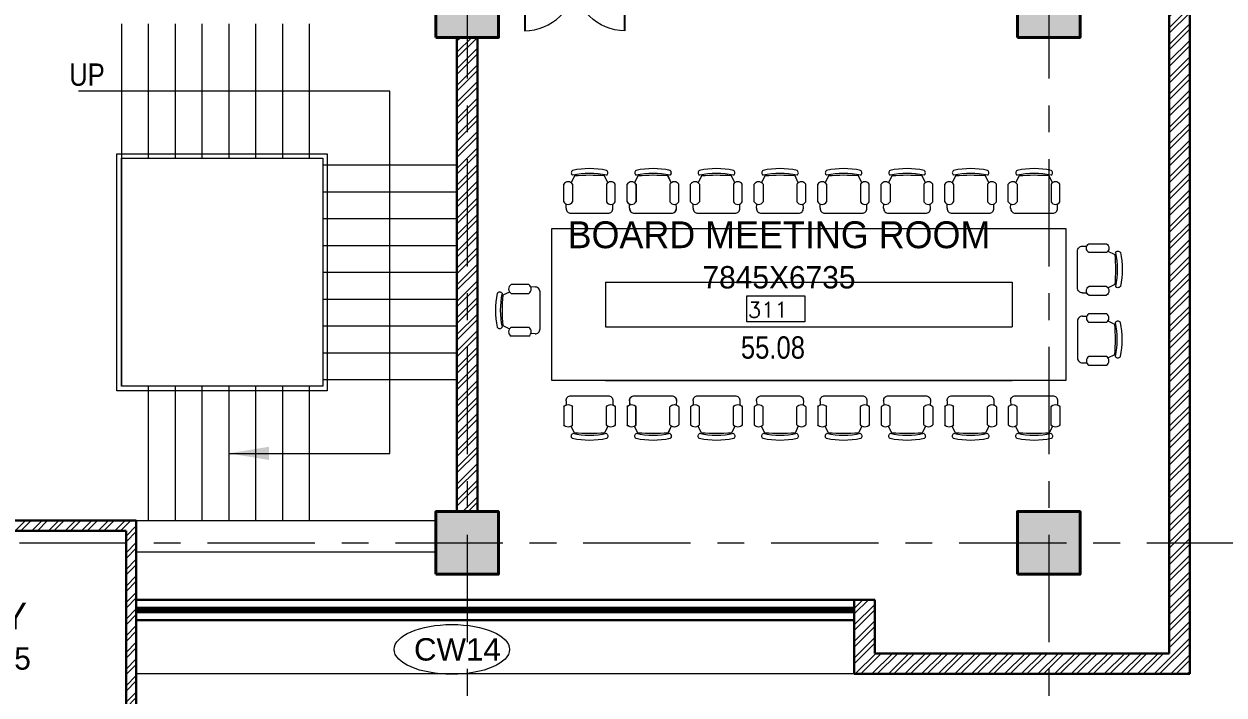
# Model space of a CAD drawing. Header units: millimetres. Extents: x 24487468 to 24959437, y -333213 to 842934.
# Drawn here: x 24743793 to 24757205, y 123471 to 130971 of the extents above; entities that cross this region are included whole.
import ezdxf

# ---------------------------------------------------------------- set-up
doc = ezdxf.new("R2010")
doc.units = ezdxf.units.MM
doc.header["$MEASUREMENT"] = 0
doc.header["$PDMODE"] = 3
doc.linetypes.add('Centreline', pattern=[21, 12, -3, 3, -3])
doc.layers.get('0').update_dxf_attribs({"lineweight": 5})
for name, color, linetype, lineweight in [('A 0.13 dw', 175, 'Continuous', 5), ('A 0.13furniture', 30, 'Continuous', 0), ('A-DIM', 155, 'Continuous', 9), ('AREA', 7, 'Continuous', 5), ('COLUMN', 12, 'Continuous', 40), ('DIM', 183, 'Continuous', 5), ('furniture', 190, 'Continuous', 0), ('hatch', 9, 'Continuous', 0), ('p1 plan grid lck', 6, 'Continuous', 5), ('room number', 99, 'Continuous', 20), ('stairs', 13, 'Continuous', 5), ('text', 7, 'Continuous', 15), ('TEXT ROOM', 3, 'Continuous', 15), ('wall', 53, 'Continuous', 15), ('Wall1', 37, 'Continuous', 30), ('WALL2', 4, 'Continuous', 15), ('win shutters', 140, 'Continuous', 25)]:
    doc.layers.add(name, color=color, linetype=linetype, lineweight=lineweight)
doc.styles.add('arial', font='times.ttf')
doc.styles.add('ordinary', font='arial.ttf')
doc.styles.add('ROMANS', font='romans__.ttf')
doc.styles.add('Tahoma', font='technic_.ttf')
doc.dimstyles.new('DIM100', dxfattribs={"dimtxt": 300, "dimasz": 250, "dimexe": 100, "dimexo": 100, "dimgap": 150, "dimtad": 1, "dimdec": 0, "dimrnd": 5, "dimzin": 0, "dimdsep": 46, "dimtxsty": 'ROMANS', "dimblk": 'DOTSMALL', "dimcen": 0.09, "dimclrd": 256, "dimclre": 256, "dimclrt": 7, "dimadec": 0, "dimazin": 0, "dimtfac": 1, "dimtdec": 0, "dimtix": 1, "dimtofl": 0, "dimtmove": 1, "dimatfit": 3, "dimfxl": 100, "dimfxlon": 1, "dimtolj": 1, "dimtzin": 0, "dimarcsym": 0})

# ---------------------------------------------------------------- blocks, each defined once
blk = doc.blocks.new('column 350')
at = {"layer": 'COLUMN', "ltscale": 100}
h = blk.add_hatch(color=256, dxfattribs=at)
h.dxf.hatch_style = 1
h.paths.add_polyline_path([(1327.5, 1037.5), (627.5, 1037.5), (627.5, 337.5), (1327.5, 337.5)])
blk.add_lwpolyline([(627.5, 1037.5), (1327.5, 1037.5), (1327.5, 337.5), (627.5, 337.5)], close=True, dxfattribs=at)
blk = doc.blocks.new('_DotSmall')
at = {"color": 0, "linetype": 'ByBlock', "const_width": 0.5}
blk.add_lwpolyline([(-0.0625, 0, 1), (0.0625, 0, 1)], format="xyb", close=True, dxfattribs=at)
blk = doc.blocks.new('*U36')
at = {"layer": 'room number'}
blk.add_lwpolyline([(45.9, 40.4), (45.9, 240.4), (490.9, 240.4), (490.9, 40.4)], close=True, dxfattribs=at)
at = {"layer": 'room number', "style": 'ROMANS'}
blk.add_attdef('ROOM_NUM', (53.1, 72.5), '', height=120, dxfattribs=at)
blk = doc.blocks.new('md1')
at = {"layer": 'A 0.13 dw'}
for p, q in [((-924, 1799), (-936, 1799)), ((-936, 1799), (-936, 1748)), ((-936, 1748), (-911, 1736)), ((-924, 1811), (-924, 1799)), ((-848, 1811), (-924, 1811)), ((-911, 1736), (-874, 1736)), ((-874, 1736), (-874, 1748)), ((-874, 1748), (-836, 1748)), ((-874, 1748), (0, 1748)), ((-874, 1736), (0, 1736)), ((-848, 1799), (-848, 1811)), ((-836, 1799), (-848, 1799)), ((-836, 1748), (-836, 1799)), ((-936, 0), (-911, 12)), ((-936, -51), (-936, 0)), ((-911, 12), (-874, 12)), ((-874, 12), (-874, 0)), ((-874, 12), (0, 12)), ((-874, 0), (-836, 0)), ((-874, 0), (0, 0)), ((-836, 0), (-836, -51)), ((-924, -51), (-936, -51)), ((-924, -63), (-924, -51)), ((-848, -63), (-924, -63)), ((-836, -51), (-848, -51)), ((-848, -51), (-848, -63))]:
    blk.add_line(p, q, dxfattribs=at)
for points in [[(0, 1748), (0, 1748, -0.414214), (-874, 874)], [(0, 0), (0, 0, 0.414214), (-874, 874)]]:
    blk.add_lwpolyline(points, format="xyb", dxfattribs=at)
blk = doc.blocks.new('CHAIR')
at = {"layer": 'furniture'}
for p, q in [((-125.8345, 288.42275), (-323.8345, 288.42275)), ((-340.23825, 204.70725), (-416.878, 168.3055)), ((-340.23825, 204.70725), (-340.23825, 204.70725)), ((-323.8345, 189.42275), (-125.8345, 189.42275)), ((-55.80025, 261.63225), (-102.37975, 260.26275)), ((0, -207.218), (0, 207.218)), ((-416.73775, -168.38525), (-341.20075, -206.0795)), ((-323.8345, -189.42275), (-125.8345, -189.42275)), ((-55.80025, -261.635), (-102.37975, -260.2655)), ((-125.8345, -288.42275), (-323.8345, -288.42275))]:
    blk.add_line(p, q, dxfattribs=at)
for centre, radius, start, end in [((-293.029, 238.92275), 58.30297, 121.895319998, 238.104699994), ((-156.63175, 238.92275), 58.29827, 301.887899999, 58.112100001), ((385.48675, 0.84425), 884.73055, 167.602120001, 192.397899996), ((-451.11275, 172.04275), 33.28515, 34.290200006, 145.709770002), ((440.48675, 0.84425), 884.73055, 167.602120001, 192.397899996), ((1661.72875, 0.8415), 2085.3437, 175.393880003, 184.654689996), ((-53.74875, 207.91925), 53.75252, 359.252000001, 92.186765001), ((-451.11275, -170.35425), 33.2857, 214.291599999, 325.708400001), ((-293.029, -238.92275), 58.30297, 121.895319998, 238.104699994), ((-156.63175, -238.92275), 58.2983, 301.887899999, 58.112100001), ((-53.74875, -207.922), 53.75285, 267.813599999, 0.747999999)]:
    blk.add_arc(centre, radius, start, end, dxfattribs=at)
blk = doc.blocks.new('meeting table')
at = {"layer": 'furniture'}
for p, q in [((-5144, 1700), (-600, 1700)), ((-5144, 1100), (-600, 1100)), ((-5144, 1100), (-5144, 600)), ((-600, 1100), (-600, 600)), ((-5144, 600), (-600, 600)), ((-5144, 0), (-600, 0))]:
    blk.add_line(p, q, dxfattribs=at)
blk.add_lwpolyline([(0, 1700), (0, 0), (-5744, 0), (-5744, 1700)], close=True, dxfattribs=at)
at = {"layer": 'A 0.13furniture'}
for p, rotation in [((-5323, 1870), 270), ((-4614, 1870), 270), ((-4613, 1870), 270), ((-3904, 1870), 270), ((-3194, 1870), 270), ((-2484, 1870), 270), ((-1774, 1870), 270), ((-1064, 1870), 270), ((-354, 1870), 270), ((132, 459), 180)]:
    blk.add_blockref('CHAIR', p, dxfattribs=dict(at, rotation=rotation))
at = {"layer": 'A 0.13furniture', "xscale": -1}
blk.add_blockref('CHAIR', (132, 1241), dxfattribs=at)
at = {"layer": 'A 0.13furniture'}
blk.add_blockref('CHAIR', (-5876, 784), dxfattribs=at)
at = {"layer": 'A 0.13furniture', "xscale": -1, "rotation": 270}
for p in [(-5323, -170), (-4614, -170), (-4613, -170), (-3904, -170), (-3194, -170), (-2484, -170), (-1774, -170), (-1064, -170), (-354, -170)]:
    blk.add_blockref('CHAIR', p, dxfattribs=at)
blk = doc.blocks.new('*D75')
at = {"layer": 'Defpoints', "color": 0, "ltscale": 100, "transparency": 16777216}
for p in [(24755598, 131171), (24755596, 125171), (24759624, 125171)]:
    blk.add_point(p, dxfattribs=at)
at = {"layer": 'DIM', "lineweight": -2, "ltscale": 100, "transparency": 16777216}
for p, q in [((24759524, 131171), (24759724, 131171)), ((24759624, 131171), (24759624, 125171)), ((24759524, 125171), (24759724, 125171))]:
    blk.add_line(p, q, dxfattribs=at)
at = {"layer": 'DIM', "lineweight": -2, "ltscale": 100, "transparency": 16777216, "xscale": 250, "yscale": 250, "zscale": 250}
for p, rotation in [((24759624, 131171), 90), ((24759624, 125171), 270)]:
    blk.add_blockref('_DotSmall', p, dxfattribs=dict(at, rotation=rotation))
at = {"layer": 'DIM', "color": 7, "ltscale": 100, "transparency": 16777216, "insert": (24759322, 128171), "char_height": 300, "attachment_point": 5, "rotation": 90, "style": 'ROMANS'}
blk.add_mtext('\\A1;6000', dxfattribs=at)
blk = doc.blocks.new('*D76')
at = {"layer": 'Defpoints', "color": 0, "ltscale": 100, "transparency": 16777216}
for p in [(24755596, 125171), (24755247, 119171), (24759624, 119171)]:
    blk.add_point(p, dxfattribs=at)
at = {"layer": 'DIM', "lineweight": -2, "ltscale": 100, "transparency": 16777216}
for p, q in [((24759524, 125171), (24759724, 125171)), ((24759624, 125171), (24759624, 119171)), ((24759524, 119171), (24759724, 119171))]:
    blk.add_line(p, q, dxfattribs=at)
at = {"layer": 'DIM', "lineweight": -2, "ltscale": 100, "transparency": 16777216, "xscale": 250, "yscale": 250, "zscale": 250}
for p, rotation in [((24759624, 125171), 90), ((24759624, 119171), 270)]:
    blk.add_blockref('_DotSmall', p, dxfattribs=dict(at, rotation=rotation))
at = {"layer": 'DIM', "color": 7, "ltscale": 100, "transparency": 16777216, "insert": (24759322, 122171), "char_height": 300, "attachment_point": 5, "rotation": 90, "style": 'ROMANS'}
blk.add_mtext('\\A1;6000', dxfattribs=at)
blk = doc.blocks.new('DF')
at = {"layer": 'A-DIM', "ltscale": 100}
for p, q in [((19797598, -169767), (19797598, -171267)), ((19797898, -169767), (19797898, -171267)), ((19798198, -169767), (19798198, -171267)), ((19798498, -169767), (19798498, -171267)), ((19798798, -169767), (19798798, -171267)), ((19799098, -169767), (19799098, -171267)), ((19799398, -169767), (19799398, -171267)), ((19799698, -169767), (19799698, -171267)), ((19800598, -170517), (19797118, -170517)), ((19797598, -171267), (19799848, -171267)), ((19797598, -171267), (19797598, -173817)), ((19799848, -171267), (19799848, -173817)), ((19799848, -171342), (19801348, -171342)), ((19799848, -171642), (19801348, -171642)), ((19799848, -171942), (19801348, -171942)), ((19799848, -172242), (19801348, -172242)), ((19799848, -172542), (19801348, -172542)), ((19799848, -172842), (19801348, -172842)), ((19799848, -173142), (19801348, -173142)), ((19799848, -173442), (19801348, -173442)), ((19799848, -173817), (19797598, -173817)), ((19797898, -173817), (19797898, -175317)), ((19798198, -173817), (19798198, -175317)), ((19798498, -173817), (19798498, -175317)), ((19798798, -173817), (19798798, -175317)), ((19799098, -173817), (19799098, -175317)), ((19799398, -173817), (19799398, -175317)), ((19799698, -173817), (19799698, -175317)), ((19799848, -173742), (19801348, -173742))]:
    blk.add_line(p, q, dxfattribs=at)
for points in [[(19797548, -171217), (19799898, -171217), (19799898, -173867), (19797548, -173867)], [(19797598, -171267), (19799848, -171267), (19799848, -173817), (19797598, -173817)]]:
    blk.add_lwpolyline(points, close=True, dxfattribs=at)
blk.add_leader([(19798798, -174567), (19800598, -174567), (19800598, -170517)], dimstyle='DIM100', override={"dimasz": 450, "dimgap": 150, "dimtad": 0, "dimfxl": 300}, dxfattribs=at)

msp = doc.modelspace()

# ---------------------------------------------------------------- hatches: boundary and pattern name
at = {"layer": 'hatch', "ltscale": 100}
h = msp.add_hatch(dxfattribs=at)
h.set_pattern_fill('ANSI32', color=256, scale=350)
h.set_pattern_definition([(45, (24754948.23, 127613.5), (-92.8078, 92.8078), []), (45, (24755010.1, 127613.5), (-92.8078, 92.8078), [])])
h.paths.add_polyline_path([(24755596.6, 131291), (24755596.6, 131521), (24756823.2, 131521), (24756823.2, 123706), (24753073.2, 123706), (24753073.2, 124536), (24753303.2, 124536), (24753303.2, 123936), (24756593.2, 123936), (24756593.2, 131291), (24755596.6, 131291), (24755596.6, 131521)])
h = msp.add_hatch(dxfattribs=at)
h.set_pattern_fill('ANSI32', color=256, scale=350)
h.set_pattern_definition([(45, (24748747.17, 128171), (-92.808, 92.808), []), (45, (24748809.04, 128171), (-92.808, 92.808), [])])
h.paths.add_polyline_path([(24748862.2, 130821), (24748632.2, 130821), (24748632.2, 125521), (24748862.2, 125521)])
h = msp.add_hatch(dxfattribs=at)
h.set_pattern_fill('ANSI32', color=256, scale=350)
h.set_pattern_definition([(45, (24743264.67, 124133.5), (-92.808, 92.808), []), (45, (24743326.54, 124133.5), (-92.808, 92.808), [])])
h.paths.add_polyline_path([(24741951.1, 123076), (24742181.1, 123076), (24742181.1, 122846.8), (24742551.1, 122847.4), (24742551.1, 123076), (24742781.1, 123076), (24742781.1, 122847.7), (24743151.1, 122848.2), (24743151.1, 123076), (24743381.1, 123076), (24743381.1, 122848.6), (24745048.2, 122851), (24745048.2, 124306), (24745048.2, 125421), (24742584.1, 125421), (24742584.1, 125409), (24742596.1, 125409), (24742596.1, 125333), (24742584.1, 125333), (24742584.1, 125321), (24742532.3, 125321, -0.0042984), (24742531.5, 125306), (24744933.2, 125306), (24744933.2, 123191), (24741596.1, 123191), (24741596.1, 124821), (24741481.1, 124821), (24741481.1, 123191), (24741481.1, 122846), (24741621.1, 122846), (24741951.1, 122846.5)])

# ---------------------------------------------------------------- linework, layer by layer
at = {"ltscale": 100}
msp.add_lwpolyline([(24741621.1, 122846), (24745048.2, 122851), (24745048.2, 124306), (24753073.2, 124306), (24753073.2, 123706), (24756823.2, 123706), (24756823.2, 131421)], dxfattribs=at)
at = {"layer": 'hatch', "ltscale": 100}
msp.add_lwpolyline([(24755596.6, 131291), (24755596.6, 131521), (24756823.2, 131521), (24756823.2, 123706), (24753073.2, 123706), (24753073.2, 124536), (24753303.2, 124536), (24753303.2, 123936), (24756593.2, 123936), (24756593.2, 131291), (24755596.6, 131291), (24755596.6, 131521)], close=True, dxfattribs=at)
msp.add_lwpolyline([(24748862.2, 130821), (24748632.2, 130821), (24748632.2, 125521), (24748862.2, 125521), (24748862.2, 130821)], dxfattribs=at)
at = {"layer": 'p1 plan grid lck', "linetype": 'Centreline', "ltscale": 100}
for p, q in [((24748746.1, 154661.4), (24748746.1, 107814.4)), ((24755247.2, 154661.4), (24755247.2, 107814.4)), ((24710143.4, 125171), (24762533.2, 125171))]:
    msp.add_line(p, q, dxfattribs=at)
at = {"layer": 'stairs', "ltscale": 100}
for p, q in [((24745048.2, 125421), (24748396.1, 125421)), ((24745048.2, 125071), (24748396.1, 125071))]:
    msp.add_line(p, q, dxfattribs=at)
at = {"layer": 'text', "ltscale": 100}
msp.add_ellipse((24748575, 123980.4), major_axis=(-645.2, 0), ratio=0.4312913, dxfattribs=at)
at = {"layer": 'wall', "ltscale": 100}
for p, q in [((24753073.2, 124306), (24745048.2, 124306)), ((24753073.2, 123706), (24745048.2, 123706))]:
    msp.add_line(p, q, dxfattribs=at)
at = {"layer": 'Wall1', "ltscale": 100}
for p, q in [((24756823.2, 131521), (24756823.2, 123706)), ((24756593.2, 131291), (24756593.2, 123936)), ((24748632.2, 130821), (24748632.2, 125521)), ((24748862.2, 130821), (24748862.2, 125521)), ((24741596.1, 125421), (24745048.2, 125421)), ((24745048.2, 125421), (24745048.2, 122846)), ((24741596.1, 125306), (24744933.2, 125306)), ((24744933.2, 125306), (24744933.2, 123191)), ((24745048.2, 124536), (24753303.2, 124536)), ((24753073.2, 124306), (24753073.2, 124536)), ((24753303.2, 124536), (24753303.2, 123936)), ((24745048.2, 124306), (24753073.2, 124306)), ((24753073.2, 124306), (24753073.2, 123706)), ((24756593.2, 123936), (24753303.2, 123936)), ((24756823.2, 123706), (24753073.2, 123706))]:
    msp.add_line(p, q, dxfattribs=at)
at = {"layer": 'win shutters', "ltscale": 100, "const_width": 75}
msp.add_lwpolyline([(24753073.2, 124421), (24745048.2, 124421)], dxfattribs=at)

# ---------------------------------------------------------------- block references
msp.add_blockref('meeting table', (24755436.2, 126985.9))
at = {"layer": 'A-DIM'}
msp.add_blockref('DF', (4947283.7, 300738.5), dxfattribs=at)
at = {"layer": 'COLUMN', "rotation": 89.99999999994951}
for p in [(24749434.1, 130193.5), (24755934.1, 130193.5), (24749433.6, 124193.5), (24755933.6, 124193.5), (24755933.6, 124193.5)]:
    msp.add_blockref('column 350', p, dxfattribs=at)
at = {"layer": 'room number', "xscale": 1.456692913385827, "yscale": 1.456692913385827, "zscale": 0.984251968503937}
msp.add_blockref('*U36', (24751805.4, 127583.1), dxfattribs=at).add_auto_attribs({'ROOM_NUM': '311'})
at = {"layer": 'WALL2', "xscale": 0.6403191634977956, "yscale": 0.6403191634977956, "zscale": 0.6403191634977956, "rotation": 270}
msp.add_blockref('md1', (24749388.3, 130896.2), dxfattribs=at)

# ---------------------------------------------------------------- texts
at = {"layer": 'AREA', "insert": (24751805.2, 127480), "char_height": 250, "width": 933.713, "attachment_point": 1, "style": 'Tahoma'}
msp.add_mtext('55.08', dxfattribs=at)
at = {"layer": 'text', "insert": (24744497, 130403.2), "char_height": 250, "width": 447.771, "attachment_point": 5, "style": 'arial'}
msp.add_mtext('{\\fTechnic|b0|i0|c2|p2;UP}', dxfattribs=at)
at = {"layer": 'text', "ltscale": 100, "insert": (24748151.7, 124105.5), "char_height": 250, "width": 373.513, "attachment_point": 1, "style": 'ordinary'}
msp.add_mtext('CW14', dxfattribs=at)
at = {"layer": 'TEXT ROOM', "char_height": 300, "attachment_point": 5, "style": 'arial'}
for s, insert, width in [('{\\fTechnic|b0|i0|c2|p2;\\P\\fNirmala UI|b0|i0|c0|p34;BOARD MEETING ROOM\\P\\H0.83333x;7845X6735}', (24752231, 128638.3), 6492.803), ('{\\fTechnic|b0|i0|c2|p2;\\P\\fNirmala UI|b0|i0|c0|p34;PANTRY\\P\\H0.83333x;5035X2115}', (24743014.2, 124377.3), 3012.597)]:
    msp.add_mtext(s, dxfattribs=dict(at, insert=insert, width=width))

# ---------------------------------------------------------------- dimensions: what is measured, and where the dimension line sits
at = {"layer": 'DIM', "ltscale": 100}
for base, p1, p2, picture, middle in [((24759623.6, 125171), (24755598, 131171), (24755596.1, 125171), '*D75', (24759322.2, 128171)), ((24759623.6, 119171), (24755596.1, 125171), (24755247.1, 119171), '*D76', (24759322.2, 122171))]:
    dim = msp.add_linear_dim(base=base, p1=p1, p2=p2, angle=90, dimstyle='DIM100', dxfattribs=at)
    dim.commit()
    dim.dimension.update_dxf_attribs({"geometry": picture, "text_midpoint": middle})

doc.saveas('drawing.dxf')
